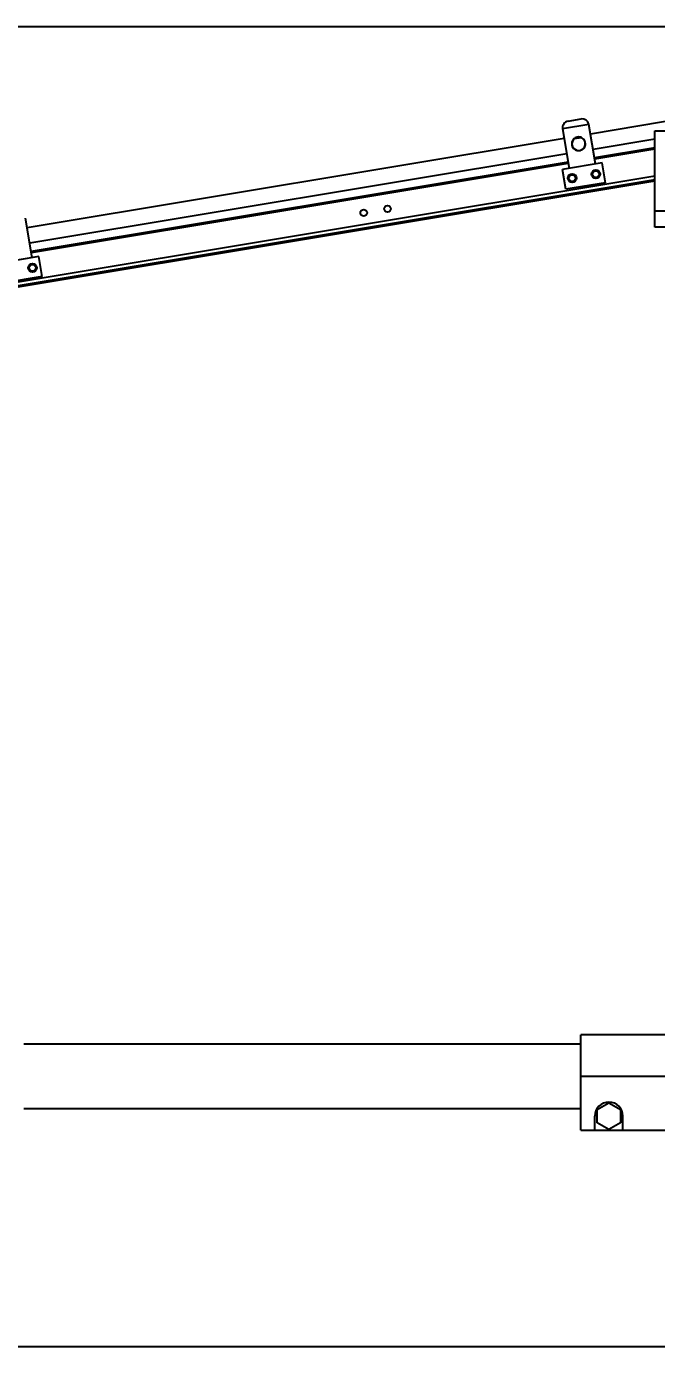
# Model space of a CAD drawing. Header units: millimetres. Extents: x 10 to 584, y 10 to 410.
# Drawn here: x 313 to 344.4, y 225.8 to 291.6 of the extents above; entities that cross this region are included whole.
import ezdxf

# ---------------------------------------------------------------- set-up
doc = ezdxf.new("R2010")
doc.units = ezdxf.units.MM
doc.layers.add('2', color=1, linetype='Continuous')
doc.styles.add('SLDTEXTSTYLE0', font='TXT', dxfattribs={"width": 0.7})
doc.dimstyles.new('SLDDIMSTYLE0', dxfattribs={"dimtxt": 3.5, "dimasz": 3.5, "dimexe": 0, "dimexo": 0.0625, "dimgap": 0.875, "dimtad": 1, "dimlfac": 15, "dimrnd": 1e-09, "dimzin": 12, "dimdsep": 46, "dimtxsty": 'SLDTEXTSTYLE0', "dimsah": 1, "dimcen": 0.09, "dimadec": 0, "dimazin": 3, "dimtfac": 1, "dimtofl": 0, "dimtmove": 0, "dimatfit": 3, "dimfxl": 0, "dimfrac": 2, "dimtolj": 1, "dimtzin": 12, "dimarcsym": 0})

# ---------------------------------------------------------------- blocks, each defined once
blk = doc.blocks.new('_D_1')
at = {"layer": '2', "color": 1}
for p, q in [((300.702, 291.645), (391.245, 291.645)), ((390.245, 225.778), (390.245, 291.645)), ((264.818, 225.778), (391.245, 225.778))]:
    blk.add_line(p, q, dxfattribs=at)
for points in [[(390.245, 291.645), (389.706, 288.145), (390.783, 288.145)], [(390.245, 225.778), (390.783, 229.278), (389.706, 229.278)]]:
    blk.add_solid(points, dxfattribs=at)
at = {"layer": '2', "color": 1, "char_height": 3.5, "attachment_point": 1, "rotation": 90, "style": 'SLDTEXTSTYLE0'}
for s, insert in [('50', (385.718, 263.293)), ('%%p', (385.733, 259.954)), ('1000', (385.718, 248.306))]:
    blk.add_mtext(s, dxfattribs=dict(at, insert=insert))

msp = doc.modelspace()

# ---------------------------------------------------------------- linework, layer by layer
at = {"color": 7, "linetype": 'Continuous', "lineweight": 25}
for p, q in [((341.06938, 286.29263), (360.09063, 289.4611)), ((339.67749, 286.53387), (340.00612, 284.56106)), ((339.95152, 286.91745), (340.60913, 287.02699)), ((341.32133, 284.78014), (340.9927, 286.75296)), ((312.98962, 281.61523), (339.75417, 286.07355)), ((340.64303, 286.07786), (340.24609, 286.02845)), ((344.28116, 286.01661), (341.20083, 285.50351)), ((344.28116, 282.4324), (344.28116, 286.4324)), ((344.28116, 286.4324), (350.94783, 286.4324)), ((339.88562, 285.28442), (313.12107, 280.82611)), ((344.28116, 285.5942), (341.26929, 285.0925)), ((344.28116, 285.52662), (341.28025, 285.02674)), ((339.95408, 284.87342), (313.18953, 280.4151)), ((339.96504, 284.80766), (313.20049, 280.34934)), ((341.65013, 284.83491), (339.67731, 284.50629)), ((341.81444, 283.8485), (341.65013, 284.83491)), ((344.28116, 284.17491), (309.13083, 278.31973)), ((309.13083, 278.15077), (344.28116, 284.00595)), ((309.13083, 278.08318), (344.28116, 283.93837)), ((339.84162, 283.51988), (339.67731, 284.50629)), ((341.81444, 283.8485), (339.84162, 283.51988)), ((313.24156, 280.10274), (312.91294, 282.07556)), ((344.28116, 281.6324), (344.28116, 282.4324)), ((350.94783, 282.4324), (344.28116, 282.4324)), ((350.94783, 281.6324), (344.28116, 281.6324)), ((313.57037, 280.15751), (311.59755, 279.82889)), ((313.73468, 279.1711), (313.57037, 280.15751)), ((313.73468, 279.1711), (311.76186, 278.84248)), ((344.94801, 241.32565), (340.58783, 241.32565)), ((340.58783, 239.26232), (340.58783, 241.32565)), ((340.58783, 240.86232), (312.82417, 240.86232)), ((340.58783, 239.26232), (345.92518, 239.26232)), ((340.58783, 236.57832), (340.58783, 239.26232)), ((341.41048, 237.61165), (341.98783, 237.94498)), ((341.98783, 237.94498), (342.56518, 237.61165)), ((312.82417, 237.66232), (340.58783, 237.66232)), ((341.28783, 236.57832), (341.28783, 237.27832)), ((341.41048, 236.94498), (341.41048, 237.61165)), ((342.56518, 237.61165), (342.56518, 236.94498)), ((342.68783, 236.57832), (342.68783, 237.27832)), ((340.58783, 236.57832), (341.28783, 236.57832)), ((341.28783, 236.57832), (342.68783, 236.57832)), ((341.98783, 236.61165), (341.41048, 236.94498)), ((342.56518, 236.94498), (341.98783, 236.61165)), ((342.68783, 236.57832), (345.92518, 236.57832))]:
    msp.add_line(p, q, dxfattribs=at)
at = {"color": 59, "linetype": 'Continuous', "lineweight": 25}
msp.add_line((340.9927, 286.75296), (339.67749, 286.53387), dxfattribs=at)
at = {"color": 7, "linetype": 'Continuous', "lineweight": 25}
for centre, radius in [((340.15403, 284.07881), 0.21667), ((340.15403, 284.07881), 0.16667), ((341.33772, 284.27598), 0.21667), ((341.33772, 284.27598), 0.16667), ((330.94755, 282.54523), 0.16667), ((329.76386, 282.34806), 0.16667), ((313.25796, 279.59858), 0.21667), ((313.25796, 279.59858), 0.16667)]:
    msp.add_circle(centre, radius, dxfattribs=at)
for centre, radius, start, end in [((340.0063, 286.58864), 0.33333, 99.4572377, 189.4572377), ((340.6639, 286.69819), 0.33333, 9.4572377, 99.4572377), ((340.4775, 285.78853), 0.33333, 133.9657967, 60.2260014), ((341.98783, 237.27832), 0.7, 0, 180)]:
    msp.add_arc(centre, radius, start, end, dxfattribs=at)
msp.add_open_spline([(340.81288, 285.84439), (340.81548, 285.80898), (340.82067, 285.73829), (340.78704, 285.63575), (340.72378, 285.54465), (340.62902, 285.47652), (340.5181, 285.44503), (340.40994, 285.44999), (340.31009, 285.48623), (340.22216, 285.55427), (340.15876, 285.65176), (340.1328, 285.76295), (340.14198, 285.86856), (340.18099, 285.96618), (340.25263, 286.05249), (340.35348, 286.11228), (340.46507, 286.13393), (340.57119, 286.12078), (340.66877, 286.07662), (340.75161, 286.00051), (340.79792, 285.91529), (340.80959, 285.85997), (340.81288, 285.84439)], degree=3, knots=[0, 0, 0, 0, 0.04876123, 0.09735257, 0.15013302, 0.20658646, 0.25884747, 0.30641312, 0.35465006, 0.40760145, 0.46408337, 0.51597374, 0.56189509, 0.6099719, 0.66439558, 0.72041013, 0.77113733, 0.81833436, 0.86752355, 0.92179189, 0.97797835, 1, 1, 1, 1], dxfattribs=at)

# ---------------------------------------------------------------- dimensions: what is measured, and where the dimension line sits
at = {"layer": '2', "color": 1}
dim = msp.add_linear_dim(base=(390.24471, 291.64498), p1=(263.81849, 225.77832), p2=(299.70183, 291.64498), angle=90, text='1000%%p50', dimstyle='SLDDIMSTYLE0', dxfattribs=at)
dim.commit()
dim.dimension.update_dxf_attribs({"geometry": '_D_1', "text_midpoint": (390.24471, 258.71165), "dimtype": 160})

doc.saveas('drawing.dxf')
